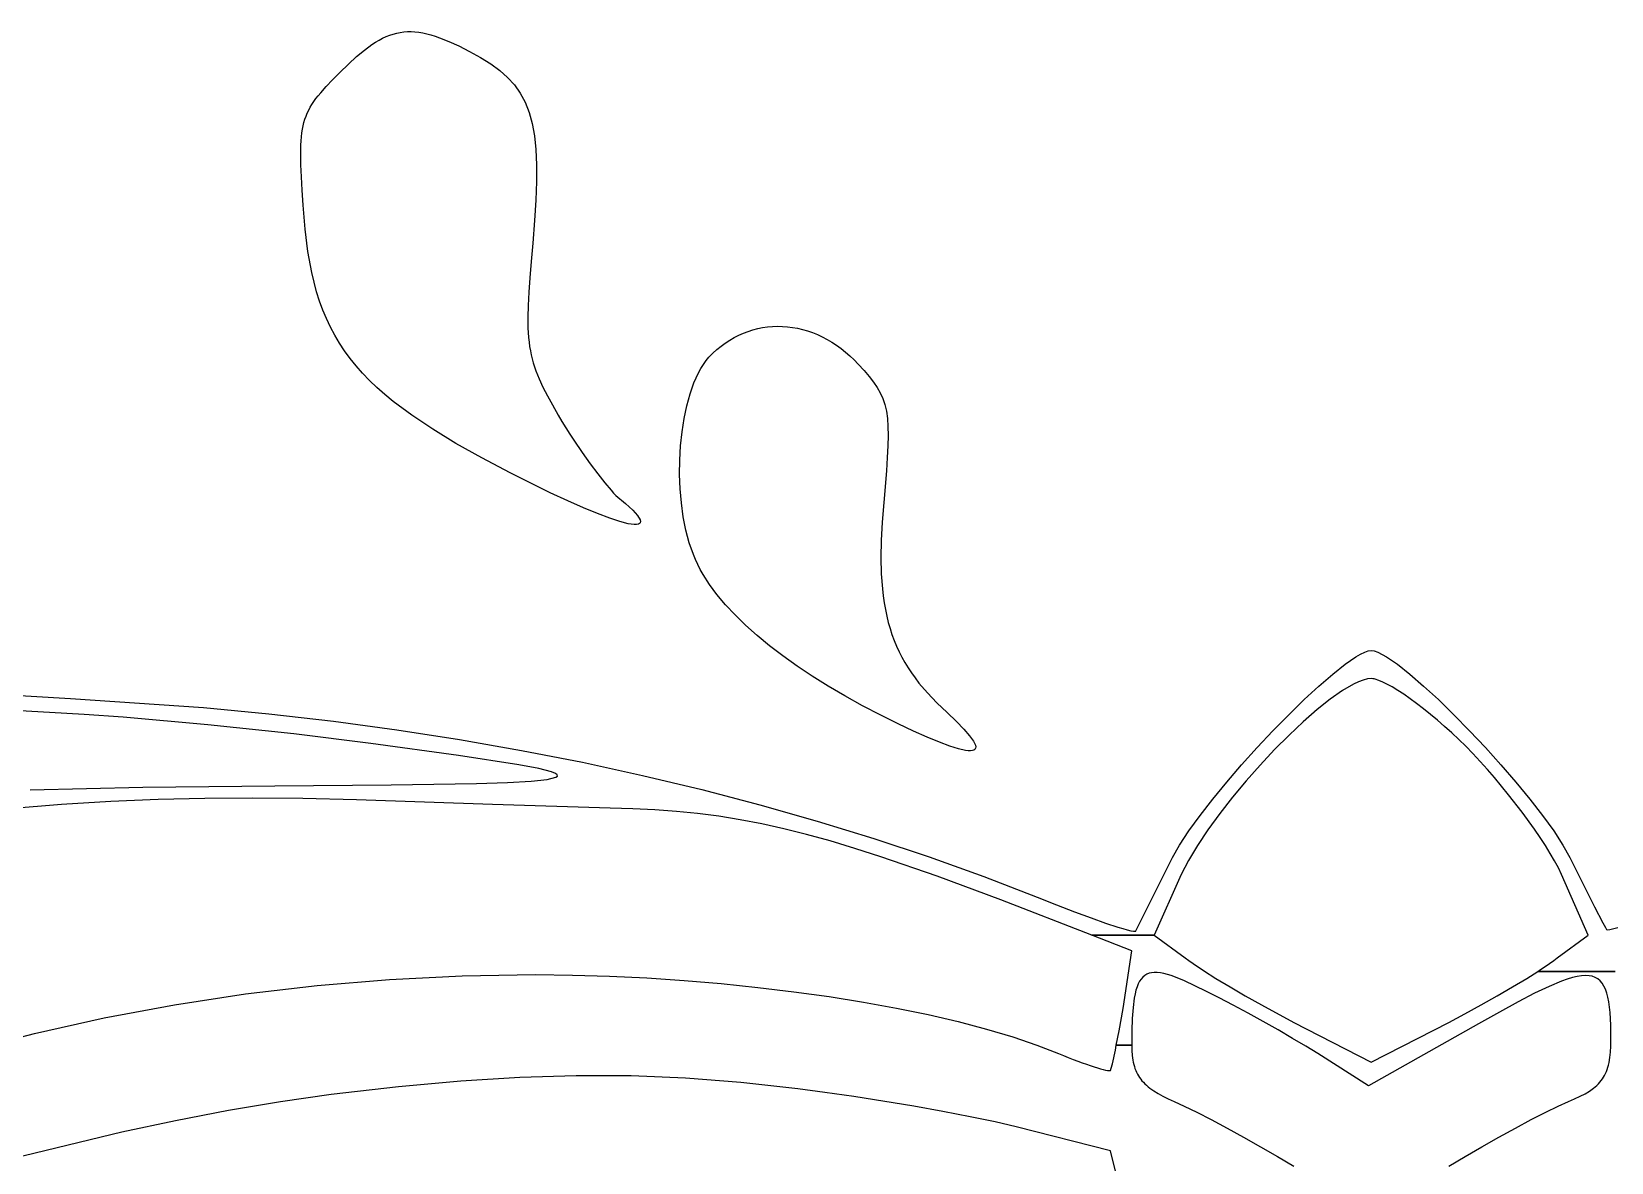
# Model space of a CAD drawing. Extents: x -119 to 121, y -47 to 51.
# Drawn here: x 69.44 to 77.35, y 41.87 to 47.53 of the extents above; entities that cross this region are included whole.
import ezdxf

# ---------------------------------------------------------------- set-up
doc = ezdxf.new("R2010")
doc.units = 0
doc.layers.add('BLACK', color=7, linetype='CONTINUOUS')

msp = doc.modelspace()

# ---------------------------------------------------------------- linework, layer by layer
at = {"layer": 'BLACK', "linetype": 'CONTINUOUS'}
for p, q in [((71.1112, 47.438), (71.1486, 47.4654)), ((71.1486, 47.4654), (71.1668, 47.4773)), ((71.1668, 47.4773), (71.1848, 47.4879)), ((71.1848, 47.4879), (71.2026, 47.4974)), ((71.2026, 47.4974), (71.2203, 47.5057)), ((71.2203, 47.5057), (71.2379, 47.5127)), ((71.2379, 47.5127), (71.2555, 47.5186)), ((71.2555, 47.5186), (71.2732, 47.5233)), ((71.2732, 47.5233), (71.291, 47.5269)), ((71.291, 47.5269), (71.3089, 47.5293)), ((71.3089, 47.5293), (71.3271, 47.5306)), ((71.3271, 47.5306), (71.3456, 47.5307)), ((71.3456, 47.5307), (71.3644, 47.5296)), ((71.3644, 47.5296), (71.3835, 47.5275)), ((71.3835, 47.5275), (71.4032, 47.5242)), ((71.4032, 47.5242), (71.4233, 47.5198)), ((71.4233, 47.5198), (71.444, 47.5143)), ((71.444, 47.5143), (71.4653, 47.5078)), ((71.4653, 47.5078), (71.4873, 47.5001)), ((71.4873, 47.5001), (71.5336, 47.4815)), ((71.5336, 47.4815), (71.5832, 47.4587)), ((71.5832, 47.4587), (71.6367, 47.4317)), ((71.0312, 47.3682), (71.0722, 47.4056)), ((71.0722, 47.4056), (71.1112, 47.438)), ((71.6367, 47.4317), (71.6932, 47.401)), ((71.6932, 47.401), (71.7438, 47.3696)), ((70.9515, 47.2893), (70.9876, 47.3258)), ((70.9876, 47.3258), (71.0312, 47.3682)), ((71.7438, 47.3696), (71.7887, 47.3367)), ((71.7887, 47.3367), (71.8282, 47.3016)), ((71.8282, 47.3016), (71.8624, 47.2637)), ((70.88, 47.21), (70.8923, 47.2249)), ((70.8923, 47.2249), (70.9198, 47.2559)), ((70.9198, 47.2559), (70.9515, 47.2893)), ((71.8624, 47.2637), (71.8916, 47.2223)), ((71.8916, 47.2223), (71.9159, 47.1768)), ((70.8322, 47.1377), (70.84, 47.1522)), ((70.84, 47.1522), (70.8487, 47.1666)), ((70.8487, 47.1666), (70.8582, 47.181)), ((70.8582, 47.181), (70.8686, 47.1954)), ((70.8686, 47.1954), (70.88, 47.21)), ((71.9159, 47.1768), (71.9357, 47.1265)), ((70.8044, 47.0595), (70.8086, 47.0762)), ((70.8086, 47.0762), (70.8134, 47.0923)), ((70.8134, 47.0923), (70.8189, 47.1078)), ((70.8189, 47.1078), (70.8252, 47.1229)), ((70.8252, 47.1229), (70.8322, 47.1377)), ((71.9357, 47.1265), (71.9511, 47.0707)), ((71.9511, 47.0707), (71.9623, 47.0089)), ((70.793, 46.9628), (70.7941, 46.9842)), ((70.7941, 46.9842), (70.7958, 47.0045)), ((70.7958, 47.0045), (70.7981, 47.0238)), ((70.7981, 47.0238), (70.801, 47.0421)), ((70.801, 47.0421), (70.8044, 47.0595)), ((71.9623, 47.0089), (71.9695, 46.9402)), ((70.7921, 46.916), (70.7923, 46.9401)), ((70.7931, 46.8635), (70.7921, 46.916)), ((70.7923, 46.9401), (70.793, 46.9628)), ((71.9695, 46.9402), (71.9731, 46.8641)), ((70.7955, 46.8042), (70.7931, 46.8635)), ((71.9731, 46.8641), (71.9731, 46.7799)), ((70.7993, 46.7376), (70.7955, 46.8042)), ((71.9731, 46.7799), (71.9698, 46.687)), ((70.8042, 46.6626), (70.7993, 46.7376)), ((71.9698, 46.687), (71.9634, 46.5846)), ((70.814, 46.5416), (70.8042, 46.6626)), ((70.8282, 46.4293), (70.814, 46.5416)), ((71.9634, 46.5846), (71.9542, 46.4721)), ((70.8473, 46.3251), (70.8282, 46.4293)), ((71.9542, 46.4721), (71.9457, 46.3807)), ((71.9457, 46.3807), (71.9388, 46.2988)), ((70.872, 46.2279), (70.8473, 46.3251)), ((71.9388, 46.2988), (71.9337, 46.2256)), ((70.8866, 46.1818), (70.872, 46.2279)), ((71.9337, 46.2256), (71.9304, 46.16)), ((70.9029, 46.1371), (70.8866, 46.1818)), ((70.9209, 46.0938), (70.9029, 46.1371)), ((71.9304, 46.16), (71.9291, 46.1011)), ((70.9407, 46.0518), (70.9209, 46.0938)), ((70.9624, 46.0109), (70.9407, 46.0518)), ((71.9291, 46.1011), (71.9299, 46.0478)), ((71.9299, 46.0478), (71.9329, 45.9993)), ((73.0322, 46.0301), (73.0562, 46.0377)), ((73.0562, 46.0377), (73.0805, 46.0439)), ((73.0805, 46.0439), (73.105, 46.0488)), ((73.105, 46.0488), (73.1298, 46.0524)), ((73.1298, 46.0524), (73.1547, 46.0546)), ((73.1547, 46.0546), (73.1797, 46.0554)), ((73.1797, 46.0554), (73.2048, 46.0549)), ((73.2048, 46.0549), (73.23, 46.0531)), ((73.23, 46.0531), (73.2551, 46.0499)), ((73.2551, 46.0499), (73.2802, 46.0454)), ((73.2802, 46.0454), (73.3052, 46.0396)), ((73.3052, 46.0396), (73.3301, 46.0324)), ((70.9861, 45.9712), (70.9624, 46.0109)), ((71.0118, 45.9324), (70.9861, 45.9712)), ((71.9329, 45.9993), (71.9353, 45.9764)), ((71.9353, 45.9764), (71.9383, 45.9544)), ((71.9383, 45.9544), (71.942, 45.9331)), ((72.8759, 45.9389), (72.8967, 45.956)), ((72.8967, 45.956), (72.9181, 45.9717)), ((72.9181, 45.9717), (72.94, 45.9861)), ((72.94, 45.9861), (72.9624, 45.9991)), ((72.9624, 45.9991), (72.9853, 46.0108)), ((72.9853, 46.0108), (73.0086, 46.0211)), ((73.0086, 46.0211), (73.0322, 46.0301)), ((73.3301, 46.0324), (73.3549, 46.0239)), ((73.3549, 46.0239), (73.3794, 46.014)), ((73.3794, 46.014), (73.4037, 46.0028)), ((73.4037, 46.0028), (73.4277, 45.9903)), ((73.4277, 45.9903), (73.4513, 45.9764)), ((73.4513, 45.9764), (73.4746, 45.9612)), ((73.4746, 45.9612), (73.4975, 45.9447)), ((71.0396, 45.8944), (71.0118, 45.9324)), ((71.0697, 45.8573), (71.0396, 45.8944)), ((71.942, 45.9331), (71.9462, 45.9123)), ((71.9462, 45.9123), (71.9511, 45.8919)), ((71.9511, 45.8919), (71.9567, 45.8719)), ((72.8084, 45.8649), (72.8219, 45.8837)), ((72.8219, 45.8837), (72.8362, 45.9006)), ((72.8362, 45.9006), (72.8557, 45.9204)), ((72.8557, 45.9204), (72.8759, 45.9389)), ((73.4975, 45.9447), (73.5199, 45.9268)), ((73.5199, 45.9268), (73.5418, 45.9077)), ((73.5418, 45.9077), (73.5632, 45.8872)), ((73.5632, 45.8872), (73.584, 45.8653)), ((71.102, 45.8207), (71.0697, 45.8573)), ((71.1368, 45.7848), (71.102, 45.8207)), ((71.9567, 45.8719), (71.9699, 45.8323)), ((71.9699, 45.8323), (71.986, 45.7925)), ((72.7611, 45.7726), (72.7833, 45.822)), ((72.7833, 45.822), (72.7955, 45.8443)), ((72.7955, 45.8443), (72.8084, 45.8649)), ((73.584, 45.8653), (73.6127, 45.8337)), ((73.6127, 45.8337), (73.6378, 45.8044)), ((73.6378, 45.8044), (73.6597, 45.7765)), ((71.174, 45.7493), (71.1368, 45.7848)), ((71.2137, 45.7142), (71.174, 45.7493)), ((71.986, 45.7925), (72.005, 45.7514)), ((72.005, 45.7514), (72.0271, 45.7082)), ((72.7252, 45.6576), (72.7417, 45.7175)), ((72.7417, 45.7175), (72.7611, 45.7726)), ((73.6597, 45.7765), (73.6783, 45.7493)), ((73.6783, 45.7493), (73.6939, 45.722)), ((73.6939, 45.722), (73.7067, 45.6937)), ((71.256, 45.6793), (71.2137, 45.7142)), ((71.3489, 45.6099), (71.256, 45.6793)), ((72.0271, 45.7082), (72.0525, 45.6618)), ((72.0525, 45.6618), (72.0812, 45.6113)), ((72.7118, 45.5936), (72.7252, 45.6576)), ((73.7067, 45.6937), (73.7168, 45.6635)), ((73.7168, 45.6635), (73.7243, 45.6307)), ((71.4532, 45.5403), (71.3489, 45.6099)), ((72.0812, 45.6113), (72.1001, 45.5795)), ((72.1001, 45.5795), (72.1197, 45.5477)), ((72.7014, 45.5265), (72.7118, 45.5936)), ((73.7243, 45.6307), (73.7294, 45.5945)), ((73.7294, 45.5945), (73.7323, 45.5539)), ((71.5696, 45.4696), (71.4532, 45.5403)), ((72.1197, 45.5477), (72.1397, 45.5162)), ((72.1397, 45.5162), (72.1601, 45.485)), ((72.1601, 45.485), (72.2013, 45.4245)), ((72.6942, 45.457), (72.7014, 45.5265)), ((73.733, 45.5082), (73.7319, 45.4565)), ((73.7323, 45.5539), (73.733, 45.5082)), ((71.6988, 45.3972), (71.5696, 45.4696)), ((72.2013, 45.4245), (72.2417, 45.3679)), ((72.6902, 45.3859), (72.6942, 45.457)), ((73.7319, 45.4565), (73.7289, 45.3981)), ((71.8413, 45.322), (71.6988, 45.3972)), ((72.042, 45.2226), (71.8413, 45.322)), ((72.2417, 45.3679), (72.2802, 45.3166)), ((72.6895, 45.314), (72.6902, 45.3859)), ((73.7244, 45.3321), (73.711, 45.1739)), ((73.7289, 45.3981), (73.7244, 45.3321)), ((72.2802, 45.3166), (72.3154, 45.272)), ((72.3154, 45.272), (72.3459, 45.2357)), ((72.6921, 45.2423), (72.6895, 45.314)), ((72.6982, 45.1713), (72.6921, 45.2423)), ((72.1298, 45.1816), (72.042, 45.2226)), ((72.2088, 45.1466), (72.1298, 45.1816)), ((72.3459, 45.2357), (72.359, 45.2211)), ((72.359, 45.2211), (72.3705, 45.2092)), ((72.3705, 45.2092), (72.4186, 45.1688)), ((72.4186, 45.1688), (72.4545, 45.135)), ((72.7079, 45.1021), (72.6982, 45.1713)), ((73.711, 45.1739), (73.7033, 45.0754)), ((72.2787, 45.1177), (72.2088, 45.1466)), ((72.3393, 45.0947), (72.2787, 45.1177)), ((72.3903, 45.0779), (72.3393, 45.0947)), ((72.4545, 45.135), (72.4787, 45.1077)), ((72.4787, 45.1077), (72.4912, 45.0869)), ((72.4912, 45.0869), (72.4932, 45.0789)), ((72.7211, 45.0354), (72.7079, 45.1021)), ((72.4313, 45.0672), (72.3903, 45.0779)), ((72.4623, 45.0627), (72.4313, 45.0672)), ((72.4738, 45.0628), (72.4623, 45.0627)), ((72.4827, 45.0644), (72.4738, 45.0628)), ((72.489, 45.0677), (72.4827, 45.0644)), ((72.4925, 45.0725), (72.489, 45.0677)), ((72.4932, 45.0789), (72.4925, 45.0725)), ((72.7379, 44.9721), (72.7211, 45.0354)), ((73.7033, 45.0754), (73.6986, 44.9834)), ((72.7585, 44.9128), (72.7379, 44.9721)), ((73.6986, 44.9834), (73.6972, 44.8975)), ((72.7685, 44.8883), (72.7585, 44.9128)), ((72.7799, 44.8636), (72.7685, 44.8883)), ((72.7926, 44.8387), (72.7799, 44.8636)), ((73.6972, 44.8975), (73.6991, 44.8171)), ((72.8067, 44.8137), (72.7926, 44.8387)), ((72.8389, 44.7634), (72.8067, 44.8137)), ((73.6991, 44.8171), (73.7045, 44.7419)), ((72.8764, 44.7127), (72.8389, 44.7634)), ((72.9191, 44.6618), (72.8764, 44.7127)), ((73.7045, 44.7419), (73.7086, 44.7061)), ((73.7086, 44.7061), (73.7135, 44.6713)), ((72.9668, 44.6106), (72.9191, 44.6618)), ((73.0194, 44.5593), (72.9668, 44.6106)), ((73.7135, 44.6713), (73.7194, 44.6377)), ((73.7194, 44.6377), (73.7262, 44.605)), ((73.0769, 44.508), (73.0194, 44.5593)), ((73.7262, 44.605), (73.734, 44.5733)), ((73.734, 44.5733), (73.7428, 44.5424)), ((73.7428, 44.5424), (73.7525, 44.5124)), ((73.1391, 44.4568), (73.0769, 44.508)), ((73.2059, 44.4058), (73.1391, 44.4568)), ((73.7525, 44.5124), (73.7633, 44.4831)), ((73.7633, 44.4831), (73.7751, 44.4546)), ((73.7751, 44.4546), (73.7879, 44.4267)), ((73.2772, 44.355), (73.2059, 44.4058)), ((73.7879, 44.4267), (73.8018, 44.3994)), ((73.8018, 44.3994), (73.8168, 44.3727)), ((73.8168, 44.3727), (73.8328, 44.3464)), ((76.0214, 44.3639), (76.0754, 44.4012)), ((76.0754, 44.4012), (76.0988, 44.4148)), ((76.0988, 44.4148), (76.1195, 44.4248)), ((76.1195, 44.4248), (76.1374, 44.4309)), ((76.1374, 44.4309), (76.1523, 44.433)), ((76.1523, 44.433), (76.1671, 44.4309)), ((76.1671, 44.4309), (76.185, 44.4248)), ((76.185, 44.4248), (76.2292, 44.4012)), ((76.2292, 44.4012), (76.2832, 44.3639)), ((73.3529, 44.3046), (73.2772, 44.355)), ((73.4328, 44.2547), (73.3529, 44.3046)), ((73.8328, 44.3464), (73.8499, 44.3206)), ((73.8499, 44.3206), (73.8682, 44.2951)), ((73.8682, 44.2951), (73.8876, 44.27)), ((75.8903, 44.255), (75.9591, 44.3146)), ((75.9591, 44.3146), (76.0214, 44.3639)), ((76.2832, 44.3639), (76.3454, 44.3146)), ((76.3454, 44.3146), (76.4143, 44.255)), ((68.751, 44.2425), (69.64, 44.1932)), ((73.5168, 44.2053), (73.4328, 44.2547)), ((73.8876, 44.27), (73.9298, 44.2204)), ((73.9298, 44.2204), (73.9768, 44.1715)), ((75.8164, 44.1867), (75.8903, 44.255)), ((76.0081, 44.2323), (75.9469, 44.1893)), ((76.0636, 44.2646), (76.0081, 44.2323)), ((76.0888, 44.2763), (76.0636, 44.2646)), ((76.112, 44.2849), (76.0888, 44.2763)), ((76.1332, 44.2901), (76.112, 44.2849)), ((76.1523, 44.2919), (76.1332, 44.2901)), ((76.1593, 44.2915), (76.1523, 44.2919)), ((76.1672, 44.2901), (76.1593, 44.2915)), ((76.1759, 44.2879), (76.1672, 44.2901)), ((76.1853, 44.2849), (76.1759, 44.2879)), ((76.2064, 44.2764), (76.1853, 44.2849)), ((76.2301, 44.2648), (76.2064, 44.2764)), ((76.2562, 44.2503), (76.2301, 44.2648)), ((76.2845, 44.2331), (76.2562, 44.2503)), ((76.3146, 44.2134), (76.2845, 44.2331)), ((76.4143, 44.255), (76.4881, 44.1867)), ((69.64, 44.1932), (70.3064, 44.1472)), ((70.3064, 44.1472), (70.6332, 44.1157)), ((73.6049, 44.1565), (73.5168, 44.2053)), ((73.6969, 44.1085), (73.6049, 44.1565)), ((73.9768, 44.1715), (74.0285, 44.1226)), ((75.7392, 44.1115), (75.8164, 44.1867)), ((75.881, 44.1369), (75.8118, 44.0765)), ((75.9469, 44.1893), (75.881, 44.1369)), ((76.3463, 44.1914), (76.3146, 44.2134)), ((76.3793, 44.1672), (76.3463, 44.1914)), ((76.4134, 44.141), (76.3793, 44.1672)), ((76.4483, 44.1131), (76.4134, 44.141)), ((76.4881, 44.1867), (76.5654, 44.1115)), ((69.5342, 44.1226), (69.3884, 44.131)), ((69.708, 44.1125), (69.5342, 44.1226)), ((69.9026, 44.0983), (69.708, 44.1125)), ((70.3279, 44.0609), (69.9026, 44.0983)), ((70.7585, 44.0154), (70.3279, 44.0609)), ((70.6332, 44.1157), (70.9558, 44.0784)), ((70.9558, 44.0784), (71.2742, 44.0355)), ((73.7827, 44.0663), (73.6969, 44.1085)), ((73.8602, 44.0298), (73.7827, 44.0663)), ((74.0285, 44.1226), (74.0754, 44.0779)), ((74.0754, 44.0779), (74.113, 44.0392)), ((75.6601, 44.0309), (75.7392, 44.1115)), ((75.8118, 44.0765), (75.7404, 44.0093)), ((76.4837, 44.0836), (76.4483, 44.1131)), ((76.5193, 44.0526), (76.4837, 44.0836)), ((76.5654, 44.1115), (76.6444, 44.0309)), ((71.1428, 43.9674), (70.7585, 44.0154)), ((71.2742, 44.0355), (71.5881, 43.9869)), ((71.5881, 43.9869), (71.8977, 43.9327)), ((73.9293, 43.9989), (73.8602, 44.0298)), ((73.9898, 43.9738), (73.9293, 43.9989)), ((74.113, 44.0392), (74.1412, 44.0064)), ((74.1412, 44.0064), (74.1603, 43.9795)), ((74.1603, 43.9795), (74.1664, 43.9682)), ((75.581, 43.9467), (75.6601, 44.0309)), ((75.7404, 44.0093), (75.6681, 43.9365)), ((76.5549, 44.0205), (76.5193, 44.0526)), ((76.5902, 43.9873), (76.5549, 44.0205)), ((76.625, 43.9533), (76.5902, 43.9873)), ((76.6444, 44.0309), (76.7236, 43.9467)), ((71.5815, 43.9079), (71.1428, 43.9674)), ((71.8844, 43.8609), (71.5815, 43.9079)), ((71.8977, 43.9327), (72.2029, 43.873)), ((74.0419, 43.9543), (73.9898, 43.9738)), ((74.0852, 43.9406), (74.0419, 43.9543)), ((74.1199, 43.9326), (74.0852, 43.9406)), ((74.134, 43.9307), (74.1199, 43.9326)), ((74.1458, 43.9303), (74.134, 43.9307)), ((74.1555, 43.9314), (74.1458, 43.9303)), ((74.1629, 43.9339), (74.1555, 43.9314)), ((74.1681, 43.9379), (74.1629, 43.9339)), ((74.1664, 43.9682), (74.1702, 43.9585)), ((74.171, 43.9433), (74.1681, 43.9379)), ((74.1702, 43.9585), (74.1717, 43.9501)), ((74.1717, 43.9501), (74.171, 43.9433)), ((75.5032, 43.8605), (75.581, 43.9467)), ((75.6681, 43.9365), (75.596, 43.8595)), ((76.6609, 43.9165), (76.625, 43.9533)), ((76.6971, 43.8779), (76.6609, 43.9165)), ((76.7236, 43.9467), (76.8013, 43.8605)), ((71.984, 43.8415), (71.8844, 43.8609)), ((72.0483, 43.8247), (71.984, 43.8415)), ((72.0672, 43.8172), (72.0483, 43.8247)), ((72.2029, 43.873), (72.5036, 43.8077)), ((75.4285, 43.774), (75.5032, 43.8605)), ((75.596, 43.8595), (75.5253, 43.7796)), ((76.7334, 43.8378), (76.6971, 43.8779)), ((76.7694, 43.7964), (76.7334, 43.8378)), ((76.8013, 43.8605), (76.876, 43.774)), ((69.4371, 43.7354), (70.0025, 43.7479)), ((70.0025, 43.7479), (70.663, 43.7557)), ((70.663, 43.7557), (71.2454, 43.7596)), ((71.2454, 43.7596), (71.6717, 43.767)), ((71.6717, 43.767), (71.8274, 43.7724)), ((71.8274, 43.7724), (71.9453, 43.7793)), ((71.9453, 43.7793), (72.026, 43.7878)), ((72.026, 43.7878), (72.0697, 43.798)), ((72.077, 43.8103), (72.0672, 43.8172)), ((72.0697, 43.798), (72.0779, 43.8039)), ((72.0779, 43.8039), (72.077, 43.8103)), ((72.5036, 43.8077), (72.7998, 43.737)), ((75.3585, 43.6889), (75.4285, 43.774)), ((75.5253, 43.7796), (75.4573, 43.6981)), ((76.84, 43.711), (76.7694, 43.7964)), ((76.876, 43.774), (76.946, 43.6889)), ((69.5949, 43.6613), (69.3326, 43.6408)), ((69.8412, 43.6766), (69.5949, 43.6613)), ((70.0783, 43.6869), (69.8412, 43.6766)), ((70.3131, 43.6926), (70.0783, 43.6869)), ((70.5525, 43.694), (70.3131, 43.6926)), ((70.8032, 43.6914), (70.5525, 43.694)), ((71.0723, 43.6852), (70.8032, 43.6914)), ((71.7522, 43.6613), (71.0723, 43.6852)), ((72.3423, 43.6428), (71.7522, 43.6613)), ((72.7998, 43.737), (73.0915, 43.6607)), ((73.0915, 43.6607), (73.3785, 43.579)), ((75.2948, 43.6069), (75.3585, 43.6889)), ((75.4573, 43.6981), (75.3932, 43.6163)), ((76.9072, 43.6243), (76.84, 43.711)), ((76.946, 43.6889), (77.0097, 43.6069)), ((72.4554, 43.6403), (72.3423, 43.6428)), ((72.5654, 43.6353), (72.4554, 43.6403)), ((72.6732, 43.6275), (72.5654, 43.6353)), ((72.7796, 43.6168), (72.6732, 43.6275)), ((72.8857, 43.603), (72.7796, 43.6168)), ((72.9923, 43.5858), (72.8857, 43.603)), ((73.1004, 43.565), (72.9923, 43.5858)), ((75.239, 43.5296), (75.2948, 43.6069)), ((75.3932, 43.6163), (75.3342, 43.5353)), ((76.9691, 43.5385), (76.9072, 43.6243)), ((77.0097, 43.6069), (77.0656, 43.5296)), ((73.211, 43.5405), (73.1004, 43.565)), ((73.3249, 43.512), (73.211, 43.5405)), ((73.4432, 43.4794), (73.3249, 43.512)), ((73.3785, 43.579), (73.661, 43.4919)), ((75.1926, 43.4587), (75.239, 43.5296)), ((75.3342, 43.5353), (75.2815, 43.4567)), ((76.9975, 43.4968), (76.9691, 43.5385)), ((77.0656, 43.5296), (77.1119, 43.4587)), ((73.5668, 43.4424), (73.4432, 43.4794)), ((73.6966, 43.4007), (73.5668, 43.4424)), ((73.661, 43.4919), (73.9387, 43.3994)), ((75.1574, 43.3959), (75.1926, 43.4587)), ((75.2815, 43.4567), (75.2363, 43.3815)), ((77.0238, 43.4562), (76.9975, 43.4968)), ((77.048, 43.417), (77.0238, 43.4562)), ((77.1119, 43.4587), (77.1471, 43.3959)), ((73.9786, 43.3029), (73.6966, 43.4007)), ((73.9387, 43.3994), (74.2118, 43.3015)), ((74.974, 43.029), (75.1574, 43.3959)), ((75.2363, 43.3815), (75.1998, 43.3112)), ((77.0697, 43.3796), (77.048, 43.417)), ((77.0887, 43.3442), (77.0697, 43.3796)), ((77.1048, 43.3112), (77.0887, 43.3442)), ((77.1471, 43.3959), (77.2706, 43.1498)), ((74.2967, 43.1842), (73.9786, 43.3029)), ((74.2118, 43.3015), (74.4801, 43.1983)), ((75.1998, 43.3112), (75.0657, 43.0078)), ((77.2388, 43.0078), (77.1048, 43.3112)), ((74.4801, 43.1983), (74.576, 43.1601)), ((74.7523, 43.0078), (74.2967, 43.1842)), ((74.576, 43.1601), (74.6664, 43.1252)), ((74.6664, 43.1252), (74.7492, 43.0945)), ((77.2706, 43.1498), (77.3118, 43.0694)), ((74.7492, 43.0945), (74.8223, 43.0687)), ((74.8223, 43.0687), (74.8834, 43.0485)), ((74.8834, 43.0485), (74.9089, 43.0407)), ((74.9089, 43.0407), (74.9305, 43.0346)), ((74.9305, 43.0346), (74.9482, 43.0303)), ((74.9482, 43.0303), (74.9614, 43.0279)), ((74.9614, 43.0279), (74.9701, 43.0274)), ((74.9701, 43.0274), (74.9727, 43.0279)), ((74.9727, 43.0279), (74.974, 43.029)), ((77.3118, 43.0694), (77.3244, 43.046)), ((77.3244, 43.046), (77.3283, 43.0392)), ((77.3283, 43.0392), (77.3305, 43.036)), ((77.3305, 43.036), (77.3352, 43.0348)), ((77.3352, 43.0348), (77.3463, 43.0362)), ((77.3463, 43.0362), (77.3864, 43.0466)), ((74.9528, 42.9302), (74.7523, 43.0078)), ((74.7523, 43.0078), (75.0657, 43.0078)), ((75.0657, 43.0078), (74.7523, 43.0078)), ((75.0657, 43.0078), (75.2209, 42.8949)), ((77.0836, 42.8949), (77.2388, 43.0078)), ((74.9105, 42.6409), (74.9528, 42.9302)), ((75.2209, 42.8949), (75.2387, 42.8809)), ((75.2387, 42.8809), (75.2599, 42.8654)), ((77.0446, 42.8654), (77.0659, 42.8809)), ((77.0659, 42.8809), (77.0836, 42.8949)), ((71.2361, 42.7861), (71.6007, 42.8042)), ((71.6007, 42.8042), (71.9683, 42.8103)), ((71.9683, 42.8103), (72.1522, 42.8084)), ((72.1522, 42.8084), (72.3381, 42.8028)), ((72.3381, 42.8028), (72.5249, 42.7938)), ((72.5249, 42.7938), (72.7117, 42.7813)), ((75.0086, 42.7979), (75.0001, 42.7882)), ((75.0181, 42.8059), (75.0086, 42.7979)), ((75.0285, 42.8121), (75.0181, 42.8059)), ((75.0399, 42.8168), (75.0285, 42.8121)), ((75.0523, 42.8198), (75.0399, 42.8168)), ((75.0658, 42.8212), (75.0523, 42.8198)), ((75.0804, 42.8211), (75.0658, 42.8212)), ((75.0962, 42.8195), (75.0804, 42.8211)), ((75.1132, 42.8163), (75.0962, 42.8195)), ((75.1314, 42.8117), (75.1132, 42.8163)), ((75.1509, 42.8057), (75.1314, 42.8117)), ((75.1717, 42.7982), (75.1509, 42.8057)), ((75.2175, 42.7792), (75.1717, 42.7982)), ((75.2599, 42.8654), (75.3118, 42.8303)), ((75.3118, 42.8303), (75.3742, 42.791)), ((75.3742, 42.791), (75.4449, 42.7485)), ((76.8596, 42.7485), (76.9303, 42.791)), ((76.9303, 42.791), (76.9867, 42.8265)), ((76.9867, 42.8265), (76.9928, 42.8303)), ((76.9867, 42.8265), (77.3725, 42.8265)), ((77.3725, 42.8265), (76.9867, 42.8265)), ((76.9928, 42.8303), (77.0446, 42.8654)), ((77.1588, 42.7955), (77.1329, 42.7877)), ((77.1826, 42.8011), (77.1588, 42.7955)), ((77.2044, 42.8046), (77.1826, 42.8011)), ((77.2243, 42.8059), (77.2044, 42.8046)), ((77.2423, 42.805), (77.2243, 42.8059)), ((77.2587, 42.8019), (77.2423, 42.805)), ((77.2734, 42.7966), (77.2587, 42.8019)), ((77.2865, 42.7891), (77.2734, 42.7966)), ((70.1605, 42.6596), (70.516, 42.7138)), ((70.516, 42.7138), (70.8745, 42.756)), ((70.8745, 42.756), (71.2361, 42.7861)), ((72.7117, 42.7813), (72.8975, 42.7655)), ((72.8975, 42.7655), (73.0812, 42.7466)), ((73.0812, 42.7466), (73.2619, 42.7248)), ((73.2619, 42.7248), (73.4385, 42.7)), ((74.9696, 42.7134), (74.9656, 42.6929)), ((74.9742, 42.732), (74.9696, 42.7134)), ((74.9795, 42.7488), (74.9742, 42.732)), ((74.9856, 42.7637), (74.9795, 42.7488)), ((74.9924, 42.7769), (74.9856, 42.7637)), ((75.0001, 42.7882), (74.9924, 42.7769)), ((75.2691, 42.7549), (75.2175, 42.7792)), ((75.3268, 42.7256), (75.2691, 42.7549)), ((75.3912, 42.6937), (75.3268, 42.7256)), ((75.4449, 42.7485), (75.5216, 42.7041)), ((76.7829, 42.7041), (76.8596, 42.7485)), ((76.9698, 42.717), (76.8871, 42.674)), ((77.0421, 42.7516), (76.9698, 42.717)), ((77.1049, 42.7778), (77.0421, 42.7516)), ((77.1329, 42.7877), (77.1049, 42.7778)), ((77.2981, 42.7794), (77.2865, 42.7891)), ((77.3084, 42.7674), (77.2981, 42.7794)), ((77.3173, 42.7533), (77.3084, 42.7674)), ((77.3249, 42.7368), (77.3173, 42.7533)), ((77.3314, 42.7181), (77.3249, 42.7368)), ((77.3369, 42.6971), (77.3314, 42.7181)), ((69.8081, 42.5933), (70.1605, 42.6596)), ((73.4385, 42.7), (73.6101, 42.6726)), ((73.6101, 42.6726), (73.7757, 42.6425)), ((73.7757, 42.6425), (73.9342, 42.61)), ((74.8897, 42.5289), (74.9105, 42.6409)), ((74.9595, 42.6461), (74.9556, 42.5914)), ((74.9656, 42.6929), (74.9595, 42.6461)), ((75.4615, 42.6572), (75.3912, 42.6937)), ((75.5354, 42.6175), (75.4615, 42.6572)), ((75.5216, 42.7041), (75.6019, 42.6588)), ((75.6019, 42.6588), (75.7642, 42.5704)), ((76.621, 42.6138), (76.7026, 42.6588)), ((76.7026, 42.6588), (76.7829, 42.7041)), ((76.8871, 42.674), (76.7936, 42.6228)), ((77.3413, 42.6739), (77.3369, 42.6971)), ((77.3475, 42.6204), (77.3413, 42.6739)), ((69.4588, 42.5151), (69.8081, 42.5933)), ((73.9342, 42.61), (74.0847, 42.5751)), ((74.0847, 42.5751), (74.2261, 42.5381)), ((74.9556, 42.5914), (74.9535, 42.5286)), ((75.6108, 42.5757), (75.5354, 42.6175)), ((75.6855, 42.5332), (75.6108, 42.5757)), ((75.7642, 42.5704), (76.1523, 42.3728)), ((76.6885, 42.5633), (76.1382, 42.2529)), ((76.1523, 42.3728), (76.5403, 42.5704)), ((76.5403, 42.5704), (76.621, 42.6138)), ((76.7936, 42.6228), (76.6885, 42.5633)), ((77.3508, 42.5577), (77.3475, 42.6204)), ((77.3517, 42.4857), (77.3508, 42.5577)), ((69.1126, 42.4249), (69.4588, 42.5151)), ((74.2261, 42.5381), (74.3574, 42.499)), ((74.3574, 42.499), (74.4777, 42.458)), ((74.8756, 42.4575), (74.8897, 42.5289)), ((74.9535, 42.5286), (74.9528, 42.4575)), ((75.7574, 42.4914), (75.6855, 42.5332)), ((75.8243, 42.4516), (75.7574, 42.4914)), ((77.3512, 42.4528), (77.3517, 42.4857)), ((74.4777, 42.458), (74.5859, 42.4152)), ((74.5859, 42.4152), (74.6109, 42.4048)), ((74.6109, 42.4048), (74.6353, 42.395)), ((74.6353, 42.395), (74.6592, 42.3858)), ((74.8559, 42.3631), (74.8708, 42.4328)), ((74.8708, 42.4328), (74.8756, 42.4575)), ((74.8756, 42.4575), (74.9528, 42.4575)), ((74.9528, 42.4575), (74.8756, 42.4575)), ((74.9528, 42.4575), (74.9534, 42.4307)), ((74.9534, 42.4307), (74.9553, 42.4057)), ((74.9553, 42.4057), (74.9584, 42.3825)), ((75.8842, 42.4152), (75.8243, 42.4516)), ((76.1382, 42.2529), (75.8842, 42.4152)), ((77.3424, 42.3697), (77.3467, 42.395)), ((77.3467, 42.395), (77.3496, 42.4226)), ((77.3496, 42.4226), (77.3512, 42.4528)), ((74.6592, 42.3858), (74.6823, 42.3771)), ((74.6823, 42.3771), (74.7045, 42.3691)), ((74.7045, 42.3691), (74.7256, 42.3617)), ((74.7256, 42.3617), (74.7455, 42.355)), ((74.7455, 42.355), (74.7641, 42.349)), ((74.7641, 42.349), (74.7812, 42.3438)), ((74.7812, 42.3438), (74.7966, 42.3393)), ((74.7966, 42.3393), (74.8103, 42.3356)), ((74.8103, 42.3356), (74.8221, 42.3328)), ((74.8221, 42.3328), (74.8318, 42.3308)), ((74.8318, 42.3308), (74.8392, 42.3298)), ((74.8392, 42.3298), (74.8444, 42.3297)), ((74.8444, 42.3297), (74.846, 42.33)), ((74.846, 42.33), (74.847, 42.3305)), ((74.847, 42.3305), (74.8506, 42.3415)), ((74.8506, 42.3415), (74.8559, 42.3631)), ((74.9584, 42.3825), (74.9606, 42.3714)), ((74.9606, 42.3714), (74.9631, 42.3608)), ((74.9631, 42.3608), (74.966, 42.3505)), ((74.966, 42.3505), (74.9692, 42.3406)), ((74.9692, 42.3406), (74.9729, 42.331)), ((74.9729, 42.331), (74.977, 42.3217)), ((74.977, 42.3217), (74.9815, 42.3127)), ((77.3203, 42.306), (77.3251, 42.3156)), ((77.3251, 42.3156), (77.3294, 42.3255)), ((77.3294, 42.3255), (77.3333, 42.3358)), ((77.3333, 42.3358), (77.3367, 42.3466)), ((77.3367, 42.3466), (77.3398, 42.3579)), ((77.3398, 42.3579), (77.3424, 42.3697)), ((71.2812, 42.2482), (70.9453, 42.2105)), ((71.5939, 42.2765), (71.2812, 42.2482)), ((71.8888, 42.2951), (71.5939, 42.2765)), ((72.1712, 42.304), (71.8888, 42.2951)), ((72.4462, 42.303), (72.1712, 42.304)), ((72.7193, 42.2919), (72.4462, 42.303)), ((72.9957, 42.2705), (72.7193, 42.2919)), ((73.2807, 42.2388), (72.9957, 42.2705)), ((73.4165, 42.221), (73.2807, 42.2388)), ((74.9815, 42.3127), (74.9865, 42.304)), ((74.9865, 42.304), (74.9919, 42.2955)), ((74.9919, 42.2955), (74.9978, 42.2873)), ((74.9978, 42.2873), (75.0042, 42.2793)), ((75.0042, 42.2793), (75.011, 42.2715)), ((75.011, 42.2715), (75.0183, 42.2639)), ((75.0183, 42.2639), (75.0262, 42.2565)), ((75.0262, 42.2565), (75.0346, 42.2493)), ((75.0346, 42.2493), (75.0435, 42.2421)), ((75.0435, 42.2421), (75.063, 42.2283)), ((77.2446, 42.2277), (77.2642, 42.2416)), ((77.2642, 42.2416), (77.2731, 42.2488)), ((77.2731, 42.2488), (77.2814, 42.2561)), ((77.2814, 42.2561), (77.2892, 42.2637)), ((77.2892, 42.2637), (77.2965, 42.2716)), ((77.2965, 42.2716), (77.3032, 42.2797)), ((77.3032, 42.2797), (77.3094, 42.2882)), ((77.3094, 42.2882), (77.3151, 42.2969)), ((77.3151, 42.2969), (77.3203, 42.306)), ((70.6915, 42.1737), (70.4312, 42.1297)), ((70.9453, 42.2105), (70.6915, 42.1737)), ((73.5617, 42.2001), (73.4165, 42.221)), ((73.8619, 42.1515), (73.5617, 42.2001)), ((75.063, 42.2283), (75.0847, 42.2148)), ((75.0847, 42.2148), (75.1088, 42.2016)), ((75.1088, 42.2016), (75.1354, 42.1884)), ((75.1354, 42.1884), (75.1645, 42.1753)), ((75.1645, 42.1753), (75.216, 42.1523)), ((77.0885, 42.1523), (77.14, 42.1753)), ((77.14, 42.1753), (77.1703, 42.1884)), ((77.1703, 42.1884), (77.1978, 42.2013)), ((77.1978, 42.2013), (77.2225, 42.2144)), ((77.2225, 42.2144), (77.2446, 42.2277)), ((70.1657, 42.079), (69.8964, 42.0218)), ((70.4312, 42.1297), (70.1657, 42.079)), ((74.0078, 42.1253), (73.8619, 42.1515)), ((74.1448, 42.0989), (74.0078, 42.1253)), ((74.2685, 42.0729), (74.1448, 42.0989)), ((75.216, 42.1523), (75.279, 42.1216)), ((75.279, 42.1216), (75.3511, 42.0844)), ((75.3511, 42.0844), (75.43, 42.0421)), ((76.8746, 42.0421), (76.9534, 42.0844)), ((76.9534, 42.0844), (77.0255, 42.1216)), ((77.0255, 42.1216), (77.0885, 42.1523)), ((69.8964, 42.0218), (69.3521, 41.8901)), ((74.3743, 42.0483), (74.2685, 42.0729)), ((74.847, 41.9283), (74.3743, 42.0483)), ((75.43, 42.0421), (75.5131, 41.9962)), ((76.7915, 41.9962), (76.8746, 42.0421)), ((74.8842, 41.7731), (74.847, 41.9283)), ((75.5131, 41.9962), (75.5981, 41.9481)), ((75.5981, 41.9481), (75.6826, 41.8991)), ((76.6219, 41.8991), (76.7065, 41.9481)), ((76.7065, 41.9481), (76.7915, 41.9962)), ((75.6826, 41.8991), (75.7642, 41.8507)), ((76.5403, 41.8507), (76.6219, 41.8991))]:
    msp.add_line(p, q, dxfattribs=at)

doc.saveas('drawing.dxf')
